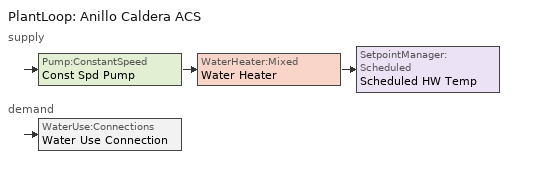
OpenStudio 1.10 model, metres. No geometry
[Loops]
PlantLoop 'Anillo Caldera ACS'
 supply: Pump:ConstantSpeed 'Const Spd Pump' > WaterHeater:Mixed 'Water Heater' > SetpointManager:Scheduled 'Scheduled HW Temp'
 demand: WaterUse:Connections 'Water Use Connection'
[ClimateZones]
Climate Zone Institution Name 1=ASHRAE; Climate Zone Document Name 1=ANSI/ASHRAE Standard 169; Climate Zone Document Year 1=2006; Climate Zone Institution Name 2=CEC; Climate Zone Document Name 2=California Climate Zone Descriptions; Climate Zone Document Year 2=1995; Climate Zone Institution Name 3=CTE; Climate Zone Document Year 3=0; Climate Zone Value 3=D3; Climate Zone Institution Name 4=TasaVentilacionHS3; Climate Zone Document Year 4=0; Climate Zone Value 4=0.63; Climate Zone Institution Name 5=PermeabilidadHuecos; Climate Zone Document Year 5=0; Climate Zone Value 5=27
[Building]
Building 1: Standards Building Type=Edificio NUEVO-Residencial-Unifamiliar
[Site]
Site 1: Latitude {deg}=40.68; Longitude {deg}=-4.13; Time Zone {hr}=1; Elevation {m}=667
[SizingPeriod:DesignDay] Barometric Pressure {Pa}=94526; Sky Clearness=0; Rain Indicator=0; Snow Indicator=0; Day of Month=21; Daylight Saving Time Indicator=0; Dry-Bulb Temperature Range Modifier Type=DefaultMultipliers
Name | Maximum Dry-Bulb Temperature {C} | Daily Dry-Bulb Temperature Range {deltaC} | Humidity Indicating Conditions at Maximum Dry-Bulb {BasedOnField A3} | Wind Speed {m/s} | Wind Direction {deg} | Month | Day Type | Humidity Indicating Type | Solar Model Indicator | ASHRAE Taub | ASHRAE Taud
Madrid Ann Clg .4% Condns DB=>MWB | 36.2 | 15.7 | 19.6 | 3.7 | 240 | 7 | SummerDesignDay | Wetbulb | ASHRAETau | 0.446 | 1.933
Madrid Ann Hum_n 99.6% Condns DP=>MCDB | 1.9 | 0 | -9 | 0.9 | 350 | 1 | WinterDesignDay | Dewpoint | ASHRAEClearSky
Madrid Ann Clg .4% Condns DP=>MDB | 26.6 | 15.7 | 17.2 | 3.7 | 240 | 7 | SummerDesignDay | Dewpoint | ASHRAETau | 0.446 | 1.933
Madrid Ann Htg 99.6% Condns DB | -4.1 | 0 | -4.1 | 0.9 | 350 | 1 | WinterDesignDay | Wetbulb | ASHRAEClearSky
Madrid Ann Clg .4% Condns Enth=>MDB | 33.9 | 15.7 | 65700 | 3.7 | 240 | 7 | SummerDesignDay | Enthalpy | ASHRAETau | 0.446 | 1.933
Madrid Ann Htg Wind 99.6% Condns WS=>MCDB | 8.8 | 0 | 8.8 | 11 | 350 | 1 | WinterDesignDay | Wetbulb | ASHRAEClearSky
Madrid Ann Clg .4% Condns WB=>MDB | 33.8 | 15.7 | 21.7 | 3.7 | 240 | 7 | SummerDesignDay | Wetbulb | ASHRAETau | 0.446 | 1.933
[WindowMaterial:Shade]
Persianas 30%: Solar Transmittance=0.7; Solar Reflectance=0.299; Visible Transmittance=0.7; Visible Reflectance=0.299; Thermal Hemispherical Emissivity=0.9; Thermal Transmittance=0; Thickness {m}=0.005; Conductivity {W/m-K}=0.1
[ShadingControl]
Persianas 30%: Shading Type=InteriorShade; Shading Device Material=Persianas 30%; Shading Control Type=AlwaysOn
[WaterUse:Connections]
Water Use Connection: Water Use Equipment Name 1=Water Fixture
[WaterUse:Equipment]
Water Fixture: Water Use Equipment Definition=Water Fixture Definition; Flow Rate Fraction Schedule=DemandaACS
[WaterUse:Equipment:Definition]
Water Fixture Definition: Peak Flow Rate {m3/s}=2.83861e-06; Target Temperature Schedule=TemperaturaACS
[PlantLoop]
Anillo Caldera ACS: Fluid Type=Water; Plant Loop Volume {m3}=Autocalculate; Load Distribution Scheme=Optimal
[Sizing:Plant]
Anillo Caldera ACS: Loop Type=Heating; Design Loop Exit Temperature {C}=60; Loop Design Temperature Difference {deltaC}=50; Sizing Option=NonCoincident; Zone Timesteps in Averaging Window=1; Coincident Sizing Factor Mode=None
[SetpointManager:Scheduled]
Scheduled HW Temp: Control Variable=Temperature; Schedule=TemperaturaACS
[Pump:ConstantSpeed]
Const Spd Pump: Rated Flow Rate {m3/s}=autosize; Rated Pump Head {Pa}=1e-06; Rated Power Consumption {W}=autosize; Motor Efficiency=0.9; Fraction of Motor Inefficiencies to Fluid Stream=0; Pump Control Type=Intermittent
[BuildingStory]
Building Story 1: Nominal Z Coordinate {m}=0; Nominal Floor to Floor Height {m}=3
[WaterHeater:Mixed]
Water Heater: Tank Volume {m3}=0.3785; Setpoint Temperature Schedule=Water Heater Setpoint Temperature; Deadband Temperature Difference {deltaC}=2; Maximum Temperature Limit {C}=82.22; Heater Control Type=Cycle; Heater Maximum Capacity {W}=Autosize; Heater Fuel Type=NaturalGas; Heater Thermal Efficiency=0.9; Off Cycle Parasitic Fuel Consumption Rate {W}=0; Off Cycle Parasitic Fuel Type=NaturalGas; Off Cycle Parasitic Heat Fraction to Tank=0; On Cycle Parasitic Fuel Type=NaturalGas; Ambient Temperature Indicator=Schedule; Ambient Temperature Schedule=Water Heater Ambient Temperature; Off Cycle Loss Coefficient to Ambient Temperature {W/K}=0; Off Cycle Loss Fraction to Thermal Zone=0; On Cycle Loss Coefficient to Ambient Temperature {W/K}=0; On Cycle Loss Fraction to Thermal Zone=0; Peak Use Flow Rate {m3/s}=0; Use Side Effectiveness=1; Source Side Effectiveness=1; Use Side Design Flow Rate {m3/s}=autosize; Source Side Design Flow Rate {m3/s}=autosize; Indirect Water Heating Recovery Time {hr}=1.5
[Schedule:Ruleset]
Name | Default Day Schedule
DemandaACS | Schedule Day 29
TemperaturaACS | Schedule Day 30
Water Heater Setpoint Temperature | Water Heater Setpoint Temperature Default
Water Heater Ambient Temperature | Water Heater Ambient Temperature Default
[Schedule:Day]
Schedule Day 29: 3, 0, 0, 6, 0, 0.05, 7, 0, 0.8, 8, 0, 0.7, 9, 0, 0.5, 10, 0, 0.4, 15, 0, 0.25, 16, 0, 0.5, 18, 0, 0.7, 19, 0, 0.4, 20, 0, 0.25, 22, 0, 0.2, 24, 0, 0.05
Schedule Day 30; Water Heater Setpoint Temperature Default: 24, 0, 60
Water Heater Ambient Temperature Default: 24, 0, 22
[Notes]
{"edificioDeReferencia":false,"ficheroObjeto":"C:/OS1/CTE/plantillaComprobacionCTE.osm","extraPeninsular":false,"edificioHE1":false}
